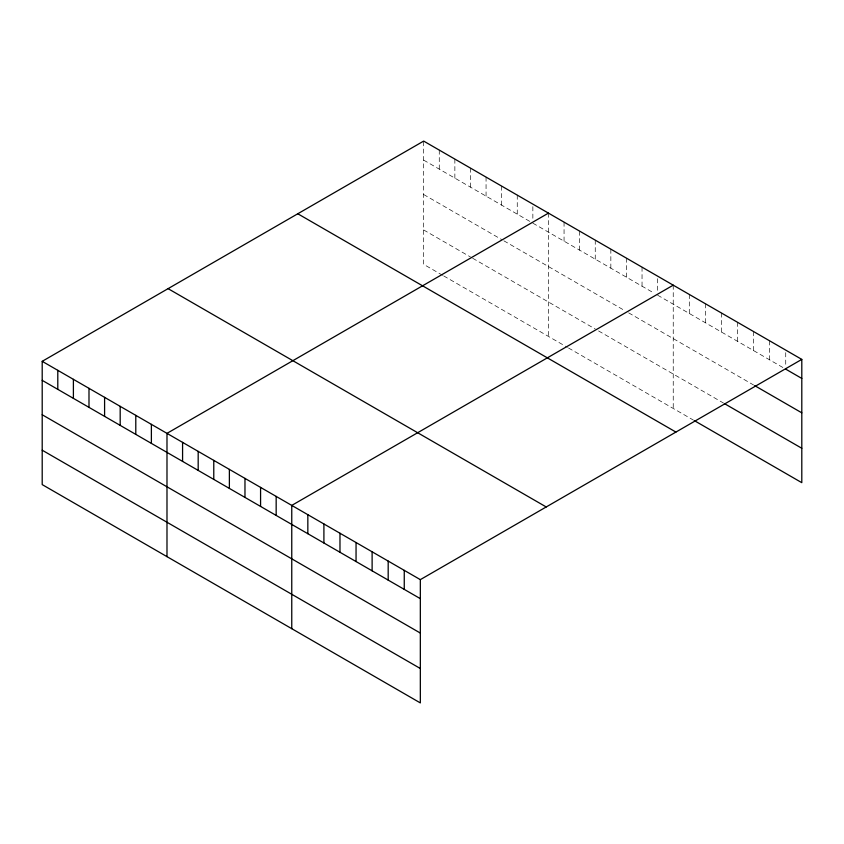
<?xml version="1.0" encoding="UTF-8"?>
<svg xmlns="http://www.w3.org/2000/svg" width="844" height="844" viewBox="0 0 844 844"><rect width="100%" height="100%" fill="white"/><g stroke="black" fill="none" stroke-linecap="round" stroke-linejoin="round"><path stroke-width="0.63" stroke-dasharray="4.22 3.17" d="M423.667 160.117L530.623 221.867M532.859 223.154L654.3 293.269M657.634 295.189L783.591 367.91M423.667 194.521L501.663 239.548M503.889 240.825L624.212 310.297M628.674 312.871L753.586 384.991M423.667 229.958L470.467 256.977M472.693 258.264L595.252 329.023M598.586 330.953L723.593 403.115M442.615 275.302L423.667 264.362L423.667 141.085M443.722 275.946L567.39 347.348M568.508 347.992L693.589 420.207M785.732 352.655L785.732 366.612M769.654 340.839L769.654 359.871M753.586 331.555L753.586 350.587M737.519 322.281L737.519 341.314M721.451 313.008L721.451 332.03M705.373 303.724L705.373 322.756M689.305 294.451L689.305 313.472M673.238 285.166L673.238 408.454M657.634 278.699L657.634 291.391M642.041 267.158L642.041 286.19M626.438 258.148L626.438 277.18M610.845 249.149L610.845 268.181M595.252 240.139L595.252 259.171M579.649 231.14L579.649 250.162M564.056 222.13L564.056 241.162M548.452 213.121L548.452 336.408M532.859 206.653L532.859 219.345M517.256 195.112L517.256 214.144M501.663 186.113L501.663 205.145M486.06 177.103L486.06 196.135M470.467 168.104L470.467 187.125M454.863 159.094L454.863 178.126M439.27 150.084L439.27 169.117"/><path stroke-width="1.27" d="M42.2 361.327L420.333 579.638L420.333 702.915L42.2 484.604L42.2 361.327L423.667 141.085L801.8 359.396L801.8 482.673L694.665 420.818M548.452 213.121L166.985 433.362L166.985 556.65M673.238 285.166L291.76 505.408L291.76 628.696M420.333 579.638L801.8 359.396M785.732 369.144L801.8 378.428M754.663 385.613L801.8 412.832M724.658 403.738L801.8 448.269M297.784 213.764L675.917 432.075M168.083 288.648L546.216 506.959M42.2 380.349L420.333 598.66M42.2 414.752L420.333 633.063M42.2 450.2L420.333 668.511M404.255 570.354L404.255 589.386M388.187 561.081L388.187 580.113M372.12 551.797L372.12 570.829M356.052 542.523L356.052 561.555M339.974 533.239L339.974 552.271M323.906 523.966L323.906 542.998M307.838 514.682L307.838 533.714M276.167 496.399L276.167 515.431M260.574 487.399L260.574 506.432M244.971 478.39L244.971 497.422M229.378 469.391L229.378 488.423M213.775 460.381L213.775 479.413M198.182 451.371L198.182 470.403M182.578 442.372L182.578 461.404M151.382 424.363L151.382 443.395M135.789 415.353L135.789 434.386M120.186 406.354L120.186 425.376M104.593 397.345L104.593 416.377M88.989 388.335L88.989 407.367M73.396 379.336L73.396 398.368M57.793 370.326L57.793 389.358"/></g></svg>
